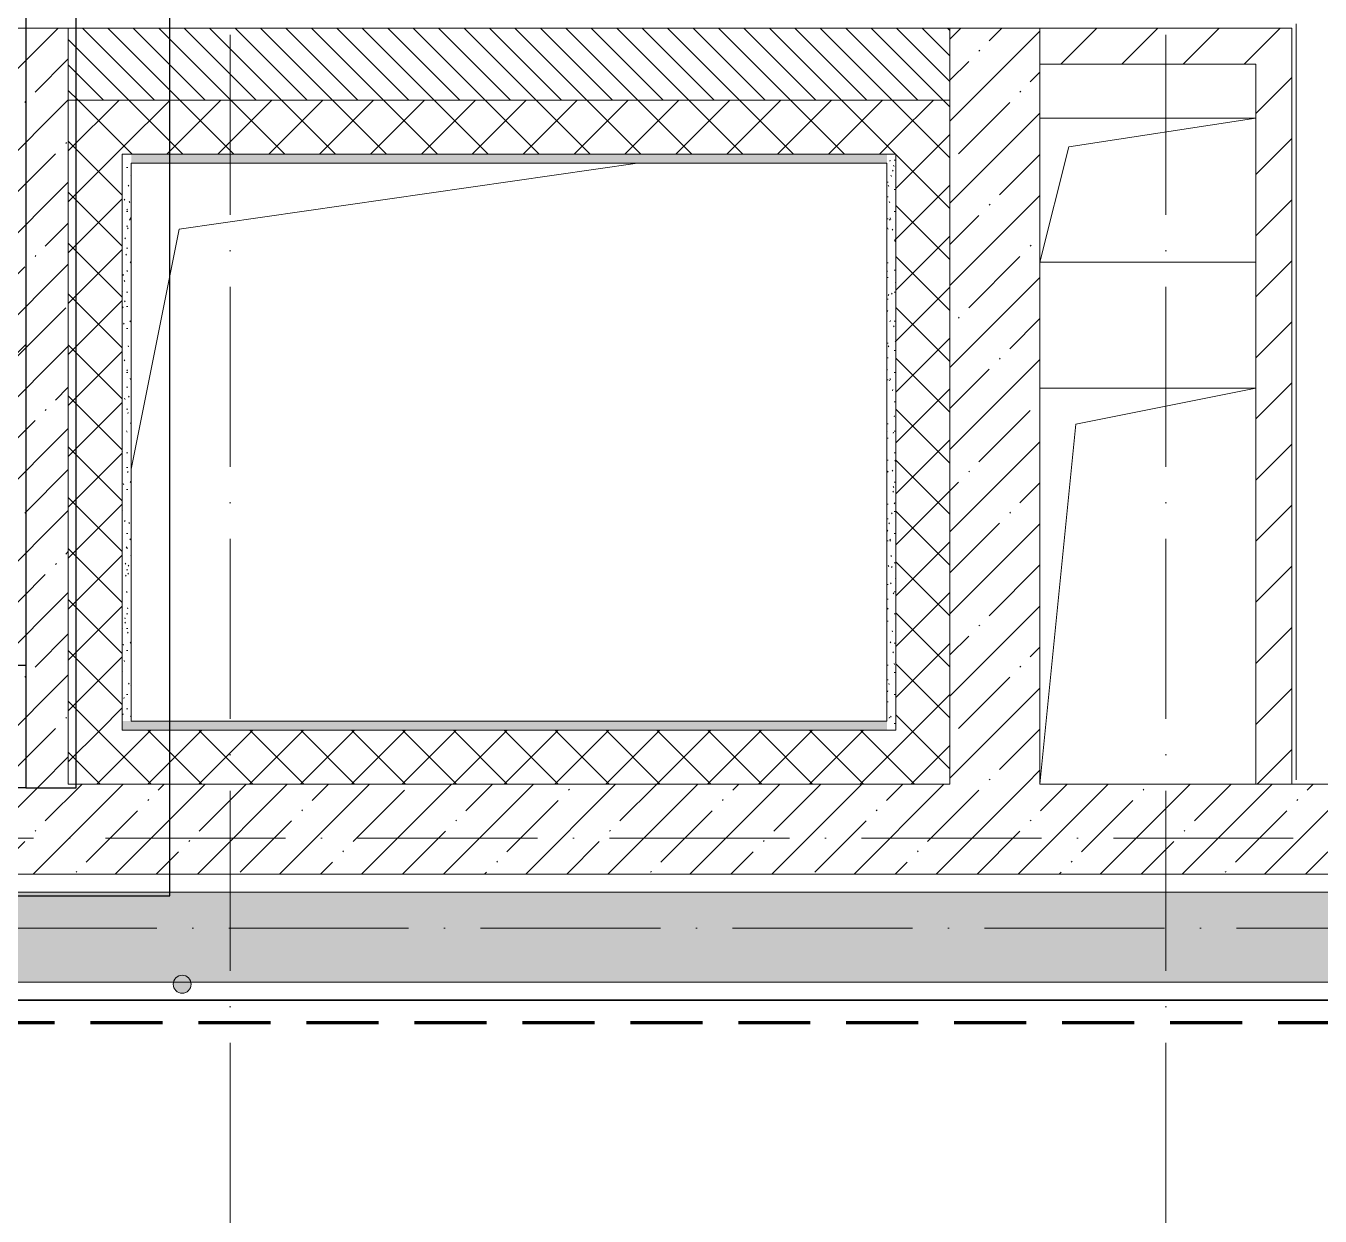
# Model space of a CAD drawing. Header units: millimetres. Extents: x -17017 to 628417, y -109036 to 199237.
# Drawn here: x 6162 to 9759, y -95815 to -92509 of the extents above; entities that cross this region are included whole.
import ezdxf

# ---------------------------------------------------------------- set-up
doc = ezdxf.new("R2010")
doc.units = ezdxf.units.MM
doc.linetypes.add('50_200_ШТРИХ_1Т_ш5_п1_п1_', pattern=[700, 500, -100, 0, -100])
doc.linetypes.add('Штриховая _2 мм - 1 мм_', pattern=[300, 200, -100])
for name, color, linetype, lineweight in [('0-1', 7, 'Continuous', 5), ('0-2', 7, 'Continuous', 9), ('Марки стен', 7, 'Continuous', 9), ('Обобщенные модели', 7, 'Continuous', 9), ('Общие ребра', 7, 'Continuous', 9), ('Оси-2', 7, '50_200_ШТРИХ_1Т_ш5_п1_п1_', 9), ('Стены-1', 7, 'Continuous', 13), ('стяжа', 7, 'Continuous', 30), ('Штриховка разреза-1', 7, 'Continuous', 9)]:
    doc.layers.add(name, color=color, linetype=linetype, lineweight=lineweight)
doc.layers.add('СТ-1_1', color=7, linetype='Штриховая _2 мм - 1 мм_', lineweight=90, true_color=0x888888)
doc.layers.add('Штриховка разреза-2', color=7, linetype='Continuous', lineweight=9, true_color=0x787878)
doc.layers.get('0-2').off()
pattern_1 = [(45, (0, 0), (-114.04925, 114.04925), []), (45, (114.05, 0), (-114.04925, 114.04925), [201.612, -40.322, 3.353, -36.97])]
pattern_2 = [(0, (0, 0), (81.28, 20.32), [3.353, -57.607, 3.353, -57.607, -325.12]), (0, (0, 0), (81.28, 20.32), [-121.92, 3.353, -118.567, 3.353, -57.607, -142.24]), (0, (0, 0), (81.28, 20.32), [-304.8, 3.353, -37.287, 3.353, -98.247]), (120, (30.48, 10.16), (-58.237636, 60.230545), [3.353, -57.607, 3.353, -57.607, -325.12]), (120, (30.48, 10.16), (-58.237636, 60.230545), [-121.92, 3.353, -118.567, 3.353, -57.607, -142.24]), (120, (30.48, 10.16), (-58.237636, 60.230545), [-304.8, 3.353, -37.287, 3.353, -98.247]), (240, (40.64, 50.8), (-23.042364, -80.550545), [3.353, -57.607, 3.353, -57.607, -325.12]), (240, (40.64, 50.8), (-23.042364, -80.550545), [-121.92, 3.353, -118.567, 3.353, -57.607, -142.24]), (240, (40.64, 50.8), (-23.042364, -80.550545), [-304.8, 3.353, -37.287, 3.353, -98.247])]
pattern_3 = [(45, (0, 0), (-70.71068, 70.71068), []), (135, (0, 0), (-70.71068, -70.71068), [])]
pattern_4 = [(45, (0, 0), (-84.8528, 84.8528), [])]

# ---------------------------------------------------------------- blocks, each defined once
blk = doc.blocks.new('ось2эт')
at = {"layer": 'Оси-2'}
for p, q in [((6729.9, -108435.9), (6729.9, -54635.1)), ((9329.9, -108435.9), (9329.9, -54635.1)), ((-11118.8, -94765.3), (15729.9, -94765.3)), ((96138.3, -95015.3), (-12388.8, -95015.3))]:
    blk.add_line(p, q, dxfattribs=at)
blk = doc.blocks.new('AR_Отверстие прямоугольное _в плите_ - AR_Отверстие прямоугольное _в плите_-30552514-АИ2_02_План отделки стен 2-го этажа _Часть 2_')
at = {"layer": 'Обобщенные модели'}
for p, q in [((-916.7, 616.7), (356.8, 800)), ((-1050, -50), (-916.7, 616.7))]:
    blk.add_line(p, q, dxfattribs=at)
blk = doc.blocks.new('AR_Отверстие прямоугольное _в плите_ - AR_Отверстие прямоугольное _в плите_-V217-АИ2_02_План отделки стен 2-го этажа _Часть 2_')
at = {"layer": 'Обобщенные модели'}
for p, q in [((300, 550), (-300, 550)), ((-200, 450), (300, 550)), ((-300, -550), (-200, 450))]:
    blk.add_line(p, q, dxfattribs=at)
blk = doc.blocks.new('AR_Отверстие прямоугольное _в плите_ - AR_Отверстие прямоугольное _в плите_-30552531-АИ2_02_План отделки стен 2-го этажа _Часть 2_')
at = {"layer": 'Обобщенные модели'}
for p, q in [((300, 200), (-300, 200)), ((-220, 120), (300, 200)), ((-300, -200), (-220, 120)), ((-300, -200), (300, -200))]:
    blk.add_line(p, q, dxfattribs=at)
blk = doc.blocks.new('0125-Р-ОО-Ш2-АР-о_23_10_2024_rvt-1-АИ2_02_План отделки стен 2-го этажа _Часть 2_')
at = {"layer": 'Штриховка разреза-1'}
h = blk.add_hatch(dxfattribs=at)
h.set_pattern_fill('FP_1', color=256, style=0, pattern_type=2)
h.set_pattern_definition(pattern_1)
h.paths.add_polyline_path([(16350, 11600), (16350, 13700), (16100, 13700), (16100, 11600)], flags=0)
h = blk.add_hatch(dxfattribs=at)
h.set_pattern_fill('FP_2', color=256, style=0, pattern_type=2)
h.set_pattern_definition([(135, (0, 0), (-35.35534, -35.35534), [])])
h.paths.add_polyline_path([(18556.1, 13500), (18800, 13500), (18800, 13700), (16350, 13700), (16350, 13500), (18323.1, 13500)], flags=0)
h = blk.add_hatch(dxfattribs=at)
h.set_pattern_fill('FP_1', color=256, style=0, pattern_type=2)
h.set_pattern_definition(pattern_1)
h.paths.add_polyline_path([(19050, 11600), (19050, 13700), (18800, 13700), (18800, 11600)], flags=0)
h = blk.add_hatch(dxfattribs=at)
h.set_pattern_fill('FP_3', color=256, style=0, pattern_type=2)
h.set_pattern_definition(pattern_4)
h.paths.add_polyline_path([(19650, 13600), (19750, 13600), (19750, 13700), (19050, 13700), (19050, 13600), (19255.1, 13600)], flags=0)
h = blk.add_hatch(dxfattribs=at)
h.set_pattern_fill('FP_3', color=256, style=0, pattern_type=2)
h.set_pattern_definition(pattern_4)
h.paths.add_polyline_path([(19750, 11600), (19750, 13600), (19650, 13600), (19650, 11600)], flags=0)
h = blk.add_hatch(dxfattribs=at)
h.set_pattern_fill('FP_81', color=256, style=0, pattern_type=2)
h.set_pattern_definition(pattern_3)
h.paths.add_polyline_path([(16350, 11750), (16500, 11750), (16500, 13500), (16350, 13500), (16350, 11775)], flags=0)
h = blk.add_hatch(dxfattribs=at)
h.set_pattern_fill('FP_81', color=256, style=0, pattern_type=2)
h.set_pattern_definition(pattern_3)
h.paths.add_polyline_path([(16500, 13350), (18650, 13350), (18650, 13500), (16500, 13500), (16500, 13429.4)], flags=0)
h = blk.add_hatch(dxfattribs=at)
h.set_pattern_fill('FP_81', color=256, style=0, pattern_type=2)
h.set_pattern_definition(pattern_3)
h.paths.add_polyline_path([(18800, 11600), (18800, 13500), (18650, 13500), (18650, 11600)], flags=0)
h = blk.add_hatch(dxfattribs=at)
h.set_pattern_fill('FP_81', color=256, style=0, pattern_type=2)
h.set_pattern_definition(pattern_3)
h.paths.add_polyline_path([(18625, 11600), (18650, 11600), (18650, 11750), (16350, 11750), (16350, 11600), (16459.1, 11600)], flags=0)
h = blk.add_hatch(dxfattribs=at)
h.set_pattern_fill('FP_1', color=256, style=0, pattern_type=2)
h.set_pattern_definition(pattern_1)
h.paths.add_polyline_path([(25200, 11350), (25200, 11600), (25000, 11600), (25000, 11350)], flags=0)
h.paths.add_polyline_path([(22900, 11350), (22900, 11600), (15250, 11600), (15250, 11350), (20187, 11350)], flags=0)
h.paths.add_polyline_path([(13150, 11350), (13150, 11600), (12450, 11600), (12450, 11350), (12731.1, 11350)], flags=0)
h = blk.add_hatch(dxfattribs=at)
h.set_pattern_fill('FP_1', color=256, style=0, pattern_type=2)
h.set_pattern_definition(pattern_1)
h.paths.add_polyline_path([(25900, 11050), (25900, 11300), (25000, 11300), (25000, 11050)], flags=0)
h.paths.add_polyline_path([(22900, 11050), (22900, 11300), (15250, 11300), (15250, 11050), (20187, 11050)], flags=0)
h.paths.add_polyline_path([(12731.1, 11050), (13150, 11050), (13150, 11300), (11950, 11300), (11950, 11050)], flags=0)
h.paths.add_polyline_path([(7139.2, 11050), (7950, 11050), (7950, 11300), (400, 11300), (400, 11050), (5275.2, 11050)], flags=0)
at = {"layer": 'Штриховка разреза-2'}
h = blk.add_hatch(dxfattribs=at)
h.set_pattern_fill('FP_151', color=256, style=0, pattern_type=2)
h.set_pattern_definition(pattern_2)
h.paths.add_polyline_path([(16500, 11775), (16525, 11775), (16525, 13350), (16500, 13350), (16500, 12505.4)], flags=0)
h = blk.add_hatch(dxfattribs=at)
h.set_pattern_fill('FP_151', color=256, style=0, pattern_type=2)
h.set_pattern_definition(pattern_2)
h.paths.add_polyline_path([(16525, 13325), (18625, 13325), (18625, 13350), (16525, 13350)], flags=0)
h = blk.add_hatch(dxfattribs=at)
h.set_pattern_fill('FP_151', color=256, style=0, pattern_type=2)
h.set_pattern_definition(pattern_2)
h.paths.add_polyline_path([(18625, 11750), (18650, 11750), (18650, 13350), (18625, 13350), (18625, 11775)], flags=0)
h = blk.add_hatch(dxfattribs=at)
h.set_pattern_fill('FP_151', color=256, style=0, pattern_type=2)
h.set_pattern_definition(pattern_2)
h.paths.add_polyline_path([(18625, 11750), (18625, 11775), (16500, 11775), (16500, 11750)], flags=0)
at = {"layer": 'Общие ребра'}
for p, q in [((16500, 13350), (16500, 11775)), ((16500, 13350), (16525, 13350)), ((18625, 13350), (16525, 13350)), ((18625, 13350), (18650, 13350)), ((18650, 11750), (18650, 13350)), ((16500, 11750), (16500, 11775)), ((16500, 11750), (18625, 11750)), ((18650, 11750), (18625, 11750))]:
    blk.add_line(p, q, dxfattribs=at)
at = {"layer": 'Стены-1'}
for p, q in [((16350, 13700), (16100, 13700)), ((18800, 13700), (16350, 13700)), ((16350, 13700), (16350, 13500)), ((16350, 11600), (16350, 13700)), ((18800, 13500), (18800, 13700)), ((18800, 13700), (18800, 11600)), ((19050, 13700), (18800, 13700)), ((19050, 11600), (19050, 13700)), ((19750, 13700), (19050, 13700)), ((19050, 13700), (19050, 13600)), ((19750, 13600), (19750, 13700)), ((19050, 13600), (19650, 13600)), ((19650, 13600), (19650, 11600)), ((19750, 11600), (19750, 13600)), ((16350, 13500), (18800, 13500)), ((16500, 13500), (16350, 13500)), ((16350, 13500), (16350, 11775)), ((16525, 13500), (16500, 13500)), ((18625, 13500), (16525, 13500)), ((18650, 13500), (18625, 13500)), ((18800, 13500), (18650, 13500)), ((18800, 11600), (18800, 13500)), ((16525, 11775), (16525, 13325)), ((16525, 13325), (18625, 13325)), ((18625, 13325), (18625, 11775)), ((16350, 11775), (16350, 11750)), ((18625, 11775), (16525, 11775)), ((16350, 11750), (16350, 11600)), ((16350, 11600), (18625, 11600)), ((18800, 11600), (16350, 11600)), ((18625, 11600), (18650, 11600)), ((18650, 11600), (18800, 11600)), ((22900, 11600), (19050, 11600)), ((19650, 11600), (19750, 11600)), ((15250, 11350), (22900, 11350)), ((22900, 11300), (15250, 11300)), ((15250, 11050), (22900, 11050))]:
    blk.add_line(p, q, dxfattribs=at)
at = {"layer": '0-2'}
for name, p in [('AR_Отверстие прямоугольное _в плите_ - AR_Отверстие прямоугольное _в плите_-30552531-АИ2_02_План отделки стен 2-го этажа _Часть 2_', (19350, 13250)), ('AR_Отверстие прямоугольное _в плите_ - AR_Отверстие прямоугольное _в плите_-30552514-АИ2_02_План отделки стен 2-го этажа _Часть 2_', (17575, 12525)), ('AR_Отверстие прямоугольное _в плите_ - AR_Отверстие прямоугольное _в плите_-V217-АИ2_02_План отделки стен 2-го этажа _Часть 2_', (19350, 12150))]:
    blk.add_blockref(name, p, dxfattribs=at)
blk = doc.blocks.new('2ч2эт')
at = {"layer": 'Марки стен'}
h = blk.add_hatch(color=256, dxfattribs=at)
edge = h.paths.add_edge_path(flags=0)
edge.add_arc((6596.3, -95171.3), 25, 0, 360)
blk.add_circle((6596.3, -95171.3), 25, dxfattribs=at)
at = {"layer": 'СТ-1_1'}
blk.add_line((-9558.1, -95277.3), (17967.9, -95277.3), dxfattribs=at)
at = {"layer": 'Стены-1'}
for p, q in [((9691.9, -94603.3), (9691.9, -92503.3)), ((6129.9, -92515.3), (9679.9, -92515.3)), ((9679.9, -92515.3), (9679.9, -94603.3))]:
    blk.add_line(p, q, dxfattribs=at)
at = {"layer": 'стяжа'}
for points in [[(-2138, -91955.4), (-2138, -94925.3), (6562, -94925.3), (6562, -89951.1)], [(6162, -89950.4), (6162, -94625.3)], [(6162, -94365.3), (6162, -94625.3), (2562, -94625.3), (2562, -94365.3)], [(2042, -95215.3), (54649.6, -95215.3)]]:
    blk.add_lwpolyline(points, dxfattribs=at)
for points in [[(6162, -94625.3), (6302, -94625.3), (6302, -92315.3), (6162, -92315.3)], [(6162, -94625.3), (5572, -94625.3), (5572, -94285.3), (6162, -94285.3)]]:
    blk.add_lwpolyline(points, close=True, dxfattribs=at)
at = {"layer": '0-1'}
blk.add_blockref('0125-Р-ОО-Ш2-АР-о_23_10_2024_rvt-1-АИ2_02_План отделки стен 2-го этажа _Часть 2_', (-10070.1, -106215.3), dxfattribs=at)

msp = doc.modelspace()

# ---------------------------------------------------------------- hatches: boundary and pattern name
at = {"layer": 'стяжа'}
h = msp.add_hatch(dxfattribs=at)
h.set_pattern_fill('ANSI31', color=5, scale=250)
h.set_pattern_definition([(45, (4472.5, -59163.1), (-561.266, 561.266), [])])
h.paths.add_polyline_path([(13742, -89400.5), (12812, -89400.5), (6162, -89400.5), (6162, -89950.4), (12812, -89960.5), (12812, -94460.5), (13012, -94460.5), (13012, -94955.3), (15112, -94955.3), (15112, -94443.1), (15322, -94443.1), (15322, -94230.5), (15762, -94230.5), (15762, -90460.5), (15322, -90460.5), (15322, -89960.5), (13742, -89960.5)])
h.paths.add_polyline_path([(15592, -66215.3), (15192, -66215.3), (15192, -65695.3), (15592, -65695.3), (15592, -63285.3), (15464.5, -63285.3), (15464.5, -62800.4), (15592, -62800.4), (15592, -60875.3), (15362, -60875.3), (15362, -60625.3), (12222, -60625.3), (12222, -61275.3), (9132, -61275.3), (9132, -60575.3), (8692, -60575.3), (8692, -60325.3), (9912, -60325.3), (9912, -58904.6), (9862, -58904.6), (9862, -58299.1), (9912, -58299.1), (9912, -56925.3), (6812, -56925.3), (6812, -57175.3), (6312, -57175.3), (6062, -57175.3), (6062, -56925.3), (2562, -56925.3), (2562, -57345.3), (2042, -57345.3), (2042, -56925.3), (-2138, -56925.3), (-2138, -58005.3), (-2388, -58005.3), (-2388, -57961), (-2788, -57961), (-2788, -56925.3), (-9668, -56925.3), (-9668, -57165.3), (-9778, -57165.3), (-9778, -57376.1), (-9888, -57376.1), (-9888, -60155.3), (-9638, -60155.3), (-9638, -60655.3), (-9888, -60655.3), (-9888, -62707.2), (-9738, -62707.2), (-9738, -63240.1), (-9888, -63240.1), (-9888, -65675.3), (-9598, -65675.3), (-9598, -65925.3), (-2888, -65925.3), (-2888, -63325.3), (-2388, -63325.3), (-2388, -61148.8), (-2758, -61148.8), (-2758, -59948.8), (-2388, -59948.8), (-2388, -59705.3), (-2138, -59705.3), (-2138, -72625.3), (-2388, -72625.3), (-2388, -72225.3), (-2788, -72225.3), (-2788, -70635.3), (-2388, -70635.3), (-2388, -69135.3), (-2788, -69135.3), (-2928.7, -69135.3), (-2928.7, -66175.1), (-9833, -66175.1), (-9833, -66315.1), (-9973, -66315.1), (-9973, -68675.1), (-9723, -68675.1), (-9723, -69175.1), (-9833, -69175.1), (-9833, -69315.1), (-9973, -69315.1), (-9973, -71540.3), (-9833, -71540.3), (-9833, -71675.1), (-9723, -71675.1), (-9723, -72175.1), (-9973, -72175.1), (-9973, -77655.1), (-9723, -77655.1), (-9723, -78155.1), (-9738, -78155.1), (-9738, -78390.1), (-9973, -78390.1), (-9973, -80457.8), (-9755.8, -80457.8), (-9755.8, -80675.1), (-9723, -80675.1), (-9723, -81175.1), (-9787.7, -81175.1), (-9787.7, -81360.3), (-9973, -81360.3), (-9973, -86532.6), (-9750.6, -86532.6), (-9750.6, -86755.1), (-9723, -86755.1), (-9723, -87255.1), (-9838.3, -87255.1), (-9838.3, -87389.8), (-9973, -87389.8), (-9973, -89355.1), (-9686, -89355.1), (-9686, -89495.1), (-9973, -89495.1), (-9973, -89703.9), (-9853.5, -89703.9), (-9853.5, -89945.4), (-9723, -89945.4), (-9723, -90445.4), (-9973, -90445.4), (-9973, -94375.1), (-9723, -94375.1), (-9723, -94625.1), (-7673, -94625.1), (-7673, -94145.1), (-3003, -94145.1), (-3003, -92615.1), (-2388, -92615.1), (-2388, -91955.4), (-2138, -91955.4), (-2138, -94925.3), (2042, -94925.3), (2042, -94365.3), (2562, -94365.3), (2562, -94625.3), (5572, -94625.3), (5572, -94285.3), (6162, -94285.3), (6162, -92315.3), (6162, -91180.3), (6162, -89960.6), (6154.9, -89960.6), (2562, -89950.4), (2562, -90475.4), (2042, -90475.4), (2042, -89950.4), (2042, -89945.4), (2201, -89945.4), (2201, -87175.4), (2042, -87175.4), (2042, -85985.4), (1200.5, -85985.4), (1200.5, -77695.3), (2042, -77695.3), (2178.2, -77695.3), (2178.2, -72220.3), (2042, -72220.3), (2042, -71695.3), (2042, -71690.3), (2562, -71690.3), (2562, -71882.4), (5852, -71882.4), (5852, -71690.3), (5852, -71421.7), (6562, -71421.7), (6562, -71285.3), (7012, -71285.3), (7012, -71695.3), (15592, -71695.3)])
h.paths.add_polyline_path([(7012, -69615.3), (6562, -69615.3), (6562, -69446.8), (6102, -69446.8), (6102, -63155.3), (6562, -63155.3), (6562, -58775.3), (6812, -58775.3), (6812, -60325.3), (7112, -60325.3), (7112, -60575.3), (7112, -60825.3), (7112, -62175.3), (6812, -62175.3), (6812, -63055.3), (7012, -63055.3)], flags=16)
h.paths.add_polyline_path([(2562, -66200.3), (2042, -66200.3), (2042, -65675.3), (2042, -65670.3), (2562, -65670.3)], flags=16)
h.paths.add_polyline_path([(-2138, -74325.3), (-2138, -84740.1), (-2388, -84740.1), (-2388, -84500.1), (-2798, -84500.1), (-2798, -84000.1), (-2388, -84000.1), (-2388, -82235.1), (-2968, -82235.1), (-2968, -80395.1), (-2388, -80395.1), (-2388, -78605.3), (-2918, -78605.3), (-2918, -74465.3), (-2388, -74465.3), (-2388, -74325.3)], flags=16)
h.paths.add_polyline_path([(2562, -60695.3), (2042, -60695.3), (2042, -60170.3), (2562, -60170.3)], flags=16)
h.paths.add_polyline_path([(-2138, -86440.1), (-2138, -86640.1), (-2138, -90775.4), (-2388, -90775.4), (-2388, -90475.4), (-2658, -90475.4), (-2758, -90475.4), (-2758, -89495.1), (-8616, -89495.1), (-8616, -89355.1), (-3003, -89355.1), (-3003, -87055.1), (-2703, -87055.1), (-2703, -86640.1), (-2388, -86640.1), (-2388, -86440.1)], flags=16)
h.paths.add_polyline_path([(-2138, -89950.4), (-2658, -89950.4), (-2658, -89945.4), (-2138, -89945.4)], flags=0)

# ---------------------------------------------------------------- linework, layer by layer
msp.add_lwpolyline([(30835.6, -95215.3), (-10038, -95215.3), (-10038, -98325.3), (30835.6, -98325.3)], close=True, dxfattribs=at)

# ---------------------------------------------------------------- block references
for name in ['ось2эт', '2ч2эт']:
    msp.add_blockref(name, (0, 0), dxfattribs=at)

doc.saveas('drawing.dxf')
